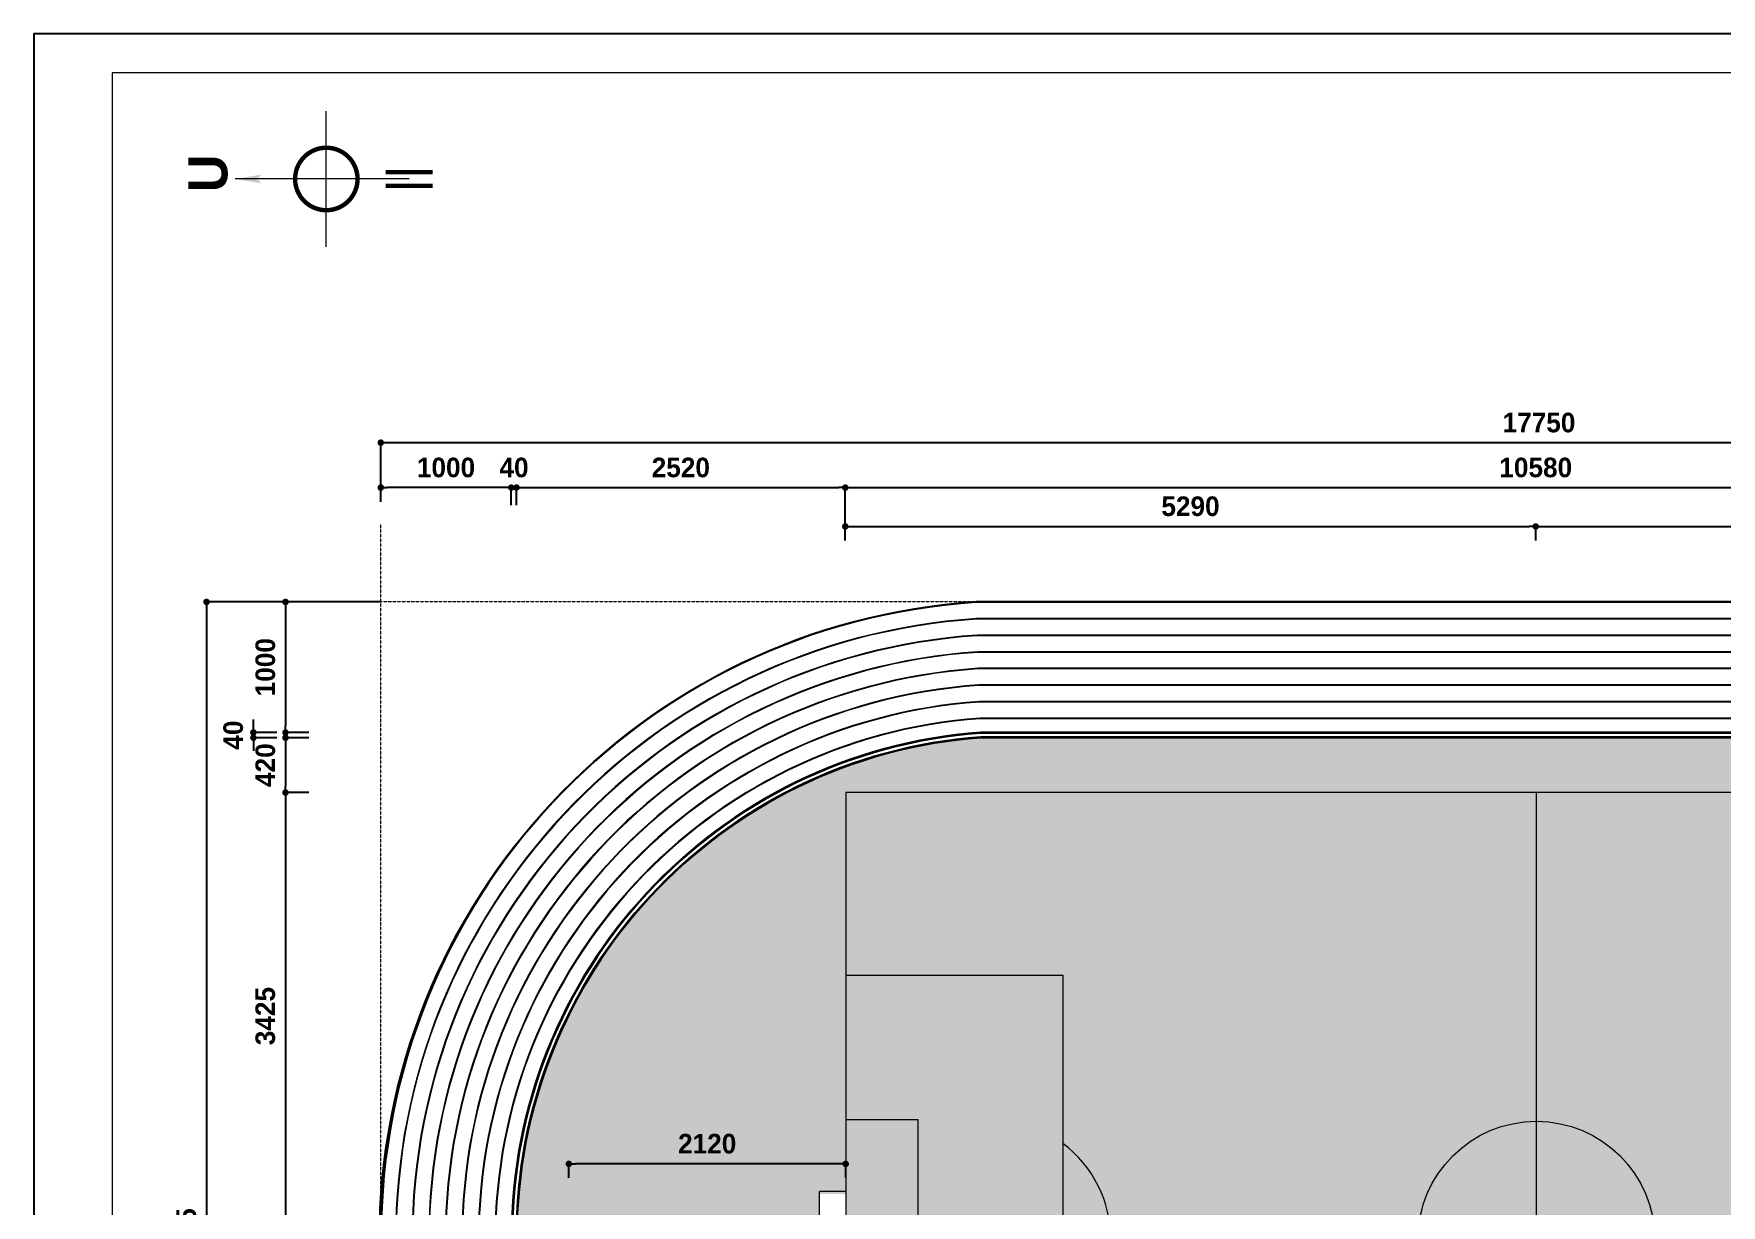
# Model space of a CAD drawing. Header units: centimetres. Extents: x -292707 to 138715, y -53922 to 66277.
# Drawn here: x 88315 to 101244, y 1630 to 10603 of the extents above; entities that cross this region are included whole.
import ezdxf

# ---------------------------------------------------------------- set-up
doc = ezdxf.new("R2010")
doc.units = ezdxf.units.CM
doc.linetypes.add('HIDDEN', pattern=[9.525, 6.35, -3.175])
for name, color, linetype in [('A-ALINE-2', 101, 'Continuous'), ('A-ALINE-7', 119, 'Continuous'), ('A-DIM', 157, 'Continuous'), ('A-TEXT', 254, 'Continuous')]:
    doc.layers.add(name, color=color, linetype=linetype)
for name, color, linetype, lineweight, true_color in [('A-FILL-1', 250, 'Continuous', 0, 0x333333), ('A-FILL-3', 7, 'Continuous', 0, 0x666666), ('A-FILL-4', 9, 'Continuous', 0, 0x808080), ('A-FILL-8', 7, 'Continuous', 0, 0xe6e6e6), ('A-HATCH-97', 7, 'Continuous', 0, 0xf7f7f7), ('A-HATCH-97 @ 0.1', 7, 'Continuous', 0, 0xf7f7f7), ('A-HATCH-97 @ 10', 7, 'Continuous', 0, 0xf7f7f7), ('A-HATCH-97 @ 5', 7, 'Continuous', 0, 0xf7f7f7), ('A-HATCH-97 @ 7', 7, 'Continuous', 0, 0xf7f7f7)]:
    doc.layers.add(name, color=color, linetype=linetype, lineweight=lineweight, true_color=true_color)
doc.styles.add('Scale 1000', font='GOTHICB.TTF', dxfattribs={"height": 150})
doc.styles.add('Scale 50', font='GOTHICB.TTF', dxfattribs={"height": 12.5})
doc.dimstyles.new('Scale 1000', dxfattribs={"dimscale": 0, "dimtxt": 150, "dimasz": 50, "dimexe": 5, "dimexo": 3, "dimgap": 75, "dimtad": 2, "dimdec": 0, "dimtxsty": 'Scale 1000', "dimblk": 'DOT', "dimcen": 2.5, "dimclrd": 256, "dimclre": 256, "dimclrt": 254, "dimadec": 0, "dimazin": 0, "dimtfac": 1, "dimtdec": 0, "dimtmove": 0, "dimatfit": 3, "dimldrblk": 'DOTSMALL', "dimfxl": 1, "dimtfillclr": 256, "dimlwd": -1, "dimlwe": -1, "dimarcsym": 0})

# ---------------------------------------------------------------- blocks, each defined once
blk = doc.blocks.new('jhgkjhkjhkjh')
at = {"layer": 'A-FILL-1', "ltscale": 0.25}
blk.add_lwpolyline([(-1286.61, 931.53), (-933.61, 931.53), (-933.61, 1218.53), (-1286.61, 1218.53)], close=True, dxfattribs=at)
at = {"layer": 'Defpoints'}
blk.add_lwpolyline([(-1296.61, 926.53), (-876.61, 926.53), (-876.61, 1223.53), (-1296.61, 1223.53)], close=True, dxfattribs=at)
blk = doc.blocks.new('_Dot')
at = {"color": 0, "linetype": 'ByBlock', "lineweight": -2}
blk.add_line((-0.5, 0), (-1, 0), dxfattribs=at)
at = {"color": 0, "linetype": 'ByBlock', "const_width": 0.5}
blk.add_lwpolyline([(-0.25, 0, 1), (0.25, 0, 1)], format="xyb", close=True, dxfattribs=at)
blk = doc.blocks.new('*D135')
at = {"layer": 'A-DIM', "ltscale": 0.25, "transparency": 16777216}
for p, q in [((92014, 6993), (92014, 7132)), ((92064, 7127), (94483, 7127)), ((94533, 7019), (94533, 7132))]:
    blk.add_line(p, q, dxfattribs=at)
at = {"layer": 'Defpoints', "color": 0, "ltscale": 0.25, "transparency": 16777216}
for p in [(94533, 7127), (92014, 6990), (94533, 7016)]:
    blk.add_point(p, dxfattribs=at)
at = {"layer": 'A-DIM', "ltscale": 0.25, "transparency": 16777216, "xscale": 50, "yscale": 50, "zscale": 50, "rotation": 180}
blk.add_blockref('_Dot', (92014, 7127), dxfattribs=at)
at = {"layer": 'A-DIM', "ltscale": 0.25, "transparency": 16777216, "xscale": 50, "yscale": 50, "zscale": 50}
blk.add_blockref('_Dot', (94533, 7127), dxfattribs=at)
at = {"layer": 'A-DIM', "color": 254, "ltscale": 0.25, "transparency": 16777216, "insert": (93273, 7280), "char_height": 150, "attachment_point": 5, "style": 'Scale 1000'}
blk.add_mtext('2520', dxfattribs=at)
blk = doc.blocks.new('_DotSmall')
at = {"color": 0, "linetype": 'ByBlock', "const_width": 0.5}
blk.add_lwpolyline([(-0.0625, 0, 1), (0.0625, 0, 1)], format="xyb", close=True, dxfattribs=at)
blk = doc.blocks.new('*D114')
at = {"layer": 'A-DIM', "ltscale": 0.25, "transparency": 16777216}
for p, q in [((94533, 6721), (94533, 6834)), ((94583, 6829), (99773, 6829)), ((99823, 6721), (99823, 6834))]:
    blk.add_line(p, q, dxfattribs=at)
at = {"layer": 'Defpoints', "color": 0, "ltscale": 0.25, "transparency": 16777216}
for p in [(99823, 6829), (94533, 6718), (99823, 6718)]:
    blk.add_point(p, dxfattribs=at)
at = {"layer": 'A-DIM', "ltscale": 0.25, "transparency": 16777216, "xscale": 50, "yscale": 50, "zscale": 50, "rotation": 180}
blk.add_blockref('_Dot', (94533, 6829), dxfattribs=at)
at = {"layer": 'A-DIM', "ltscale": 0.25, "transparency": 16777216, "xscale": 50, "yscale": 50, "zscale": 50}
blk.add_blockref('_Dot', (99823, 6829), dxfattribs=at)
at = {"layer": 'A-DIM', "color": 254, "ltscale": 0.25, "transparency": 16777216, "insert": (97178, 6983), "char_height": 150, "attachment_point": 5, "style": 'Scale 1000'}
blk.add_mtext('5290', dxfattribs=at)
blk = doc.blocks.new('*D115')
at = {"layer": 'A-DIM', "ltscale": 0.25, "transparency": 16777216}
for p, q in [((99823, 6721), (99823, 6834)), ((99873, 6829), (105063, 6829)), ((105113, 6721), (105113, 6834))]:
    blk.add_line(p, q, dxfattribs=at)
at = {"layer": 'Defpoints', "color": 0, "ltscale": 0.25, "transparency": 16777216}
for p in [(105113, 6829), (99823, 6718), (105113, 6718)]:
    blk.add_point(p, dxfattribs=at)
at = {"layer": 'A-DIM', "ltscale": 0.25, "transparency": 16777216, "xscale": 50, "yscale": 50, "zscale": 50, "rotation": 180}
blk.add_blockref('_Dot', (99823, 6829), dxfattribs=at)
at = {"layer": 'A-DIM', "ltscale": 0.25, "transparency": 16777216, "xscale": 50, "yscale": 50, "zscale": 50}
blk.add_blockref('_Dot', (105113, 6829), dxfattribs=at)
at = {"layer": 'A-DIM', "color": 254, "ltscale": 0.25, "transparency": 16777216, "insert": (102468, 6983), "char_height": 150, "attachment_point": 5, "style": 'Scale 1000'}
blk.add_mtext('5290', dxfattribs=at)
blk = doc.blocks.new('*D118')
at = {"layer": 'A-DIM', "ltscale": 0.25, "transparency": 16777216}
for p, q in [((90974, 7019), (90974, 7132)), ((91924, 7127), (91024, 7127)), ((91974, 6993), (91974, 7132))]:
    blk.add_line(p, q, dxfattribs=at)
at = {"layer": 'Defpoints', "color": 0, "ltscale": 0.25, "transparency": 16777216}
for p in [(90974, 7127), (90974, 7016), (91974, 6990)]:
    blk.add_point(p, dxfattribs=at)
at = {"layer": 'A-DIM', "ltscale": 0.25, "transparency": 16777216, "xscale": 50, "yscale": 50, "zscale": 50, "rotation": 180}
blk.add_blockref('_Dot', (90974, 7127), dxfattribs=at)
at = {"layer": 'A-DIM', "ltscale": 0.25, "transparency": 16777216, "xscale": 50, "yscale": 50, "zscale": 50}
blk.add_blockref('_Dot', (91974, 7127), dxfattribs=at)
at = {"layer": 'A-DIM', "color": 254, "ltscale": 0.25, "transparency": 16777216, "insert": (91474, 7280), "char_height": 150, "attachment_point": 5, "style": 'Scale 1000'}
blk.add_mtext('1000', dxfattribs=at)
blk = doc.blocks.new('*D119')
at = {"layer": 'A-DIM', "ltscale": 0.25, "transparency": 16777216}
for p, q in [((94533, 6721), (94533, 7132)), ((94583, 7127), (105063, 7127)), ((105113, 6721), (105113, 7132))]:
    blk.add_line(p, q, dxfattribs=at)
at = {"layer": 'Defpoints', "color": 0, "ltscale": 0.25, "transparency": 16777216}
for p in [(105113, 7127), (94533, 6718), (105113, 6718)]:
    blk.add_point(p, dxfattribs=at)
at = {"layer": 'A-DIM', "ltscale": 0.25, "transparency": 16777216, "xscale": 50, "yscale": 50, "zscale": 50, "rotation": 180}
blk.add_blockref('_Dot', (94533, 7127), dxfattribs=at)
at = {"layer": 'A-DIM', "ltscale": 0.25, "transparency": 16777216, "xscale": 50, "yscale": 50, "zscale": 50}
blk.add_blockref('_Dot', (105113, 7127), dxfattribs=at)
at = {"layer": 'A-DIM', "color": 254, "ltscale": 0.25, "transparency": 16777216, "insert": (99823, 7280), "char_height": 150, "attachment_point": 5, "style": 'Scale 1000'}
blk.add_mtext('10580', dxfattribs=at)
blk = doc.blocks.new('*D136')
at = {"layer": 'A-DIM', "ltscale": 0.25, "transparency": 16777216}
for p, q in [((90474, 6251), (90239, 6251)), ((90244, 6201), (90244, 5301)), ((90424, 5251), (90239, 5251))]:
    blk.add_line(p, q, dxfattribs=at)
at = {"layer": 'Defpoints', "color": 0, "ltscale": 0.25, "transparency": 16777216}
for p in [(90477, 6251), (90244, 5251), (90427, 5251)]:
    blk.add_point(p, dxfattribs=at)
at = {"layer": 'A-DIM', "ltscale": 0.25, "transparency": 16777216, "xscale": 50, "yscale": 50, "zscale": 50}
for p, rotation in [((90244, 6251), 90), ((90244, 5251), 270)]:
    blk.add_blockref('_Dot', p, dxfattribs=dict(at, rotation=rotation))
at = {"layer": 'A-DIM', "color": 254, "ltscale": 0.25, "transparency": 16777216, "insert": (90090, 5751), "char_height": 150, "attachment_point": 5, "rotation": 90, "style": 'Scale 1000'}
blk.add_mtext('1000', dxfattribs=at)
blk = doc.blocks.new('*D137')
at = {"layer": 'A-DIM', "ltscale": 0.25, "transparency": 16777216}
for p, q in [((90424, 4791), (90239, 4791)), ((90244, 4741), (90244, 1416)), ((90518, 1366), (90239, 1366))]:
    blk.add_line(p, q, dxfattribs=at)
at = {"layer": 'Defpoints', "color": 0, "ltscale": 0.25, "transparency": 16777216}
for p in [(90427, 4791), (90244, 1366), (90521, 1366)]:
    blk.add_point(p, dxfattribs=at)
at = {"layer": 'A-DIM', "ltscale": 0.25, "transparency": 16777216, "xscale": 50, "yscale": 50, "zscale": 50}
for p, rotation in [((90244, 4791), 90), ((90244, 1366), 270)]:
    blk.add_blockref('_Dot', p, dxfattribs=dict(at, rotation=rotation))
at = {"layer": 'A-DIM', "color": 254, "ltscale": 0.25, "transparency": 16777216, "insert": (90090, 3079), "char_height": 150, "attachment_point": 5, "rotation": 90, "style": 'Scale 1000'}
blk.add_mtext('3425', dxfattribs=at)
blk = doc.blocks.new('*D121')
at = {"layer": 'A-DIM', "ltscale": 0.25, "transparency": 16777216}
for p, q in [((90424, 5211), (90239, 5211)), ((90244, 5161), (90244, 4841)), ((90424, 4791), (90239, 4791))]:
    blk.add_line(p, q, dxfattribs=at)
at = {"layer": 'Defpoints', "color": 0, "ltscale": 0.25, "transparency": 16777216}
for p in [(90427, 5211), (90244, 4791), (90427, 4791)]:
    blk.add_point(p, dxfattribs=at)
at = {"layer": 'A-DIM', "ltscale": 0.25, "transparency": 16777216, "xscale": 50, "yscale": 50, "zscale": 50}
for p, rotation in [((90244, 5211), 90), ((90244, 4791), 270)]:
    blk.add_blockref('_Dot', p, dxfattribs=dict(at, rotation=rotation))
at = {"layer": 'A-DIM', "color": 254, "ltscale": 0.25, "transparency": 16777216, "insert": (90090, 5001), "char_height": 150, "attachment_point": 5, "rotation": 90, "style": 'Scale 1000'}
blk.add_mtext('420', dxfattribs=at)
blk = doc.blocks.new('*D122')
at = {"layer": 'A-DIM', "ltscale": 0.25, "transparency": 16777216}
for p, q in [((89998, 5301), (89998, 5351)), ((90178, 5251), (89993, 5251)), ((90178, 5211), (89993, 5211)), ((89998, 5251), (89998, 5211)), ((89998, 5161), (89998, 5111))]:
    blk.add_line(p, q, dxfattribs=at)
at = {"layer": 'Defpoints', "color": 0, "ltscale": 0.25, "transparency": 16777216}
for p in [(89998, 5211), (90181, 5251), (90181, 5211)]:
    blk.add_point(p, dxfattribs=at)
at = {"layer": 'A-DIM', "ltscale": 0.25, "transparency": 16777216, "xscale": 50, "yscale": 50, "zscale": 50}
for p, rotation in [((89998, 5251), 270), ((89998, 5211), 90)]:
    blk.add_blockref('_Dot', p, dxfattribs=dict(at, rotation=rotation))
at = {"layer": 'A-DIM', "color": 254, "ltscale": 0.25, "transparency": 16777216, "insert": (89844, 5231), "char_height": 150, "attachment_point": 5, "rotation": 90, "style": 'Scale 1000'}
blk.add_mtext('40', dxfattribs=at)
blk = doc.blocks.new('*D124')
at = {"layer": 'A-DIM', "ltscale": 0.25, "transparency": 16777216}
for p, q in [((90974, 7019), (90974, 7476)), ((91024, 7471), (108673, 7471)), ((108723, 7019), (108723, 7476))]:
    blk.add_line(p, q, dxfattribs=at)
at = {"layer": 'Defpoints', "color": 0, "ltscale": 0.25, "transparency": 16777216}
for p in [(108723, 7471), (90974, 7016), (108723, 7016)]:
    blk.add_point(p, dxfattribs=at)
at = {"layer": 'A-DIM', "ltscale": 0.25, "transparency": 16777216, "xscale": 50, "yscale": 50, "zscale": 50, "rotation": 180}
blk.add_blockref('_Dot', (90974, 7471), dxfattribs=at)
at = {"layer": 'A-DIM', "ltscale": 0.25, "transparency": 16777216, "xscale": 50, "yscale": 50, "zscale": 50}
blk.add_blockref('_Dot', (108723, 7471), dxfattribs=at)
at = {"layer": 'A-DIM', "color": 254, "ltscale": 0.25, "transparency": 16777216, "insert": (99848, 7624), "char_height": 150, "attachment_point": 5, "style": 'Scale 1000'}
blk.add_mtext('17750', dxfattribs=at)
blk = doc.blocks.new('*D140')
at = {"layer": 'A-DIM', "ltscale": 0.25, "transparency": 16777216}
for p, q in [((90971, 6251), (89634, 6251)), ((89639, 6201), (89639, -3434)), ((90971, -3484), (89634, -3484))]:
    blk.add_line(p, q, dxfattribs=at)
at = {"layer": 'Defpoints', "color": 0, "ltscale": 0.25, "transparency": 16777216}
for p in [(90974, 6251), (89639, -3484), (90974, -3484)]:
    blk.add_point(p, dxfattribs=at)
at = {"layer": 'A-DIM', "ltscale": 0.25, "transparency": 16777216, "xscale": 50, "yscale": 50, "zscale": 50}
for p, rotation in [((89639, 6251), 90), ((89639, -3484), 270)]:
    blk.add_blockref('_Dot', p, dxfattribs=dict(at, rotation=rotation))
at = {"layer": 'A-DIM', "color": 254, "ltscale": 0.25, "transparency": 16777216, "insert": (89485, 1384), "char_height": 150, "attachment_point": 5, "rotation": 90, "style": 'Scale 1000'}
blk.add_mtext('9735', dxfattribs=at)
blk = doc.blocks.new('gfdgfd')
at = {"layer": 'A-FILL-8'}
h = blk.add_hatch(color=256, dxfattribs=at)
h.dxf.hatch_style = 1
h.paths.add_polyline_path([(29518, 27), (18938, 27), (18938, -6823), (29518, -6823)])
at = {"layer": 'A-FILL-1'}
for p, q in [((24228, -6823), (24228, 27)), ((18938, -1371), (20600, -1371)), ((20600, -1371), (20600, -5425)), ((18938, -2476), (19492, -2476)), ((19492, -4320), (19492, -2476)), ((18938, -3029), (18736, -3029)), ((18736, -3767), (18736, -3029)), ((18938, -3767), (18736, -3767)), ((18938, -4320), (19492, -4320)), ((18938, -5425), (20600, -5425))]:
    blk.add_line(p, q, dxfattribs=at)
blk.add_lwpolyline([(29518, 27), (18938, 27), (18938, -6823), (29518, -6823)], close=True, dxfattribs=at)
for points in [[(29518, -1371), (27856, -1371), (27856, -5425), (29518, -5425)], [(29518, -4320), (28964, -4320), (28964, -2476), (29518, -2476)], [(29518, -3767), (29719, -3767), (29719, -3029), (29518, -3029)]]:
    blk.add_lwpolyline(points, dxfattribs=at)
blk.add_circle((24228, -3398), 907, dxfattribs=at)
for centre, start, end in [((20046, -3398), 306.9482, 53.0518), ((28410, -3398), 126.9482, 233.0518)]:
    blk.add_arc(centre, 922, start, end, dxfattribs=at)
blk = doc.blocks.new('*D126')
at = {"layer": 'A-DIM', "ltscale": 0.25, "transparency": 16777216}
for p, q in [((92415, 1841), (92415, 1952)), ((94486, 1947), (92465, 1947)), ((94536, 1842), (94536, 1952))]:
    blk.add_line(p, q, dxfattribs=at)
at = {"layer": 'Defpoints', "color": 0, "ltscale": 0.25, "transparency": 16777216}
for p in [(92415, 1947), (92415, 1838), (94536, 1839)]:
    blk.add_point(p, dxfattribs=at)
at = {"layer": 'A-DIM', "ltscale": 0.25, "transparency": 16777216, "xscale": 50, "yscale": 50, "zscale": 50, "rotation": 180}
blk.add_blockref('_Dot', (92415, 1947), dxfattribs=at)
at = {"layer": 'A-DIM', "ltscale": 0.25, "transparency": 16777216, "xscale": 50, "yscale": 50, "zscale": 50}
blk.add_blockref('_Dot', (94536, 1947), dxfattribs=at)
at = {"layer": 'A-DIM', "color": 254, "ltscale": 0.25, "transparency": 16777216, "insert": (93475, 2101), "char_height": 150, "attachment_point": 5, "style": 'Scale 1000'}
blk.add_mtext('2120', dxfattribs=at)
blk = doc.blocks.new('*D128')
at = {"layer": 'A-DIM', "ltscale": 0.25, "transparency": 16777216}
for p, q in [((91924, 7127), (91874, 7127)), ((91974, 6993), (91974, 7132)), ((91974, 7127), (92014, 7127)), ((92014, 6993), (92014, 7132)), ((92064, 7127), (92114, 7127))]:
    blk.add_line(p, q, dxfattribs=at)
at = {"layer": 'Defpoints', "color": 0, "ltscale": 0.25, "transparency": 16777216}
for p in [(92014, 7127), (91974, 6990), (92014, 6990)]:
    blk.add_point(p, dxfattribs=at)
at = {"layer": 'A-DIM', "ltscale": 0.25, "transparency": 16777216, "xscale": 50, "yscale": 50, "zscale": 50}
blk.add_blockref('_Dot', (91974, 7127), dxfattribs=at)
at = {"layer": 'A-DIM', "ltscale": 0.25, "transparency": 16777216, "xscale": 50, "yscale": 50, "zscale": 50, "rotation": 180}
blk.add_blockref('_Dot', (92014, 7127), dxfattribs=at)
at = {"layer": 'A-DIM', "color": 254, "ltscale": 0.25, "transparency": 16777216, "insert": (91995, 7280), "char_height": 150, "attachment_point": 5, "style": 'Scale 1000'}
blk.add_mtext('40', dxfattribs=at)
blk = doc.blocks.new('A$C73dac1cf')
at = {"layer": 'A-FILL-1', "const_width": 2.26}
blk.add_lwpolyline([(34.66, 70.16, 1), (34.66, 38.29, 1)], format="xyb", close=True, dxfattribs=at)
at = {"layer": 'A-FILL-4'}
for p, q in [((34.66, 11.94), (34.66, 100.67)), ((0, 54.22), (69.32, 54.22))]:
    blk.add_line(p, q, dxfattribs=at)
blk.add_solid([(34.66, 100.67), (32.42, 87.23), (36.9, 87.23), (34.66, 89.61)], dxfattribs=at)
at = {"layer": 'A-TEXT', "const_width": 2.26}
for points in [[(31.21, 23.99), (31.21, 0)], [(38.11, 23.99), (38.11, 0)]]:
    blk.add_lwpolyline(points, dxfattribs=at)
at = {"layer": 'A-TEXT', "ltscale": 0.25, "insert": (27.87, 124.72), "char_height": 20, "attachment_point": 1, "style": 'Scale 50'}
blk.add_mtext_dynamic_manual_height_columns('U', width=55.5534, gutter_width=100, heights=[0], dxfattribs=at)
blk = doc.blocks.new('A$Cdff4f4ce')
at = {"ltscale": 0.25, "xscale": 0.8644967967382368, "yscale": 0.8644967967382368, "zscale": 0.8644967967382368, "rotation": 270}
blk.add_blockref('A$C73dac1cf', (0, 72.12), dxfattribs=at)
blk = doc.blocks.new('*U1259')
at = {"layer": 'A-HATCH-97 @ 0.1', "ltscale": 0.25}
h = blk.add_hatch(color=256, dxfattribs=at)
h.dxf.hatch_style = 1
edge = h.paths.add_edge_path()
edge.add_line((104083, 5211), (95565, 5211))
edge.add_arc((95854, 1384), 3838, 94.3076, 265.7992)
edge.add_line((95572, -2444), (104080, -2444))
edge.add_arc((103851, 1383), 3834, 273.4148, 446.5425)
h.paths.add_polyline_path([(105113, 1717), (105314, 1717), (105314, 997), (105118, 997), (105118, -2077), (94533, -2077), (94533, 979), (94331, 979), (94331, 1717), (94533, 1717), (94533, 4773), (105113, 4773)], flags=16)
edge = h.paths.add_edge_path(flags=0)
edge.add_arc((104005, 1348), 922, 126.9482, 233.0518, ccw=False)
edge.add_line((103451, 2085), (103451, 612))
edge = h.paths.add_edge_path(flags=0)
edge.add_arc((99823, 1348), 907, 0, 360)
edge = h.paths.add_edge_path(flags=0)
edge.add_line((96195, 612), (96195, 2085))
edge.add_arc((95641, 1348), 922, -53.0518, 53.0518, ccw=False)
at = {"layer": 'A-HATCH-97 @ 10', "ltscale": 0.25}
h = blk.add_hatch(color=256, dxfattribs=at)
h.dxf.hatch_style = 1
edge = h.paths.add_edge_path()
edge.add_line((104083, 5211), (95565, 5211))
edge.add_arc((95854, 1384), 3838, 94.3076, 265.7992)
edge.add_line((95572, -2444), (104080, -2444))
edge.add_arc((103851, 1383), 3834, 273.4148, 446.5425)
h.paths.add_polyline_path([(105113, 1717), (105314, 1717), (105314, 997), (105118, 997), (105118, -2077), (94533, -2077), (94533, 979), (94331, 979), (94331, 1717), (94533, 1717), (94533, 4773), (105113, 4773)], flags=16)
edge = h.paths.add_edge_path(flags=0)
edge.add_arc((104005, 1348), 922, 126.9482, 233.0518, ccw=False)
edge.add_line((103451, 2085), (103451, 612))
edge = h.paths.add_edge_path(flags=0)
edge.add_arc((99823, 1348), 907, 0, 360)
edge = h.paths.add_edge_path(flags=0)
edge.add_line((96195, 612), (96195, 2085))
edge.add_arc((95641, 1348), 922, -53.0518, 53.0518, ccw=False)
at = {"layer": 'A-HATCH-97 @ 5', "ltscale": 0.25}
h = blk.add_hatch(color=256, dxfattribs=at)
h.dxf.hatch_style = 1
edge = h.paths.add_edge_path()
edge.add_line((104083, 5211), (95565, 5211))
edge.add_arc((95854, 1384), 3838, 94.3076, 265.7992)
edge.add_line((95572, -2444), (104080, -2444))
edge.add_arc((103851, 1383), 3834, 273.4148, 446.5425)
h.paths.add_polyline_path([(105113, 1717), (105314, 1717), (105314, 997), (105118, 997), (105118, -2077), (94533, -2077), (94533, 979), (94331, 979), (94331, 1717), (94533, 1717), (94533, 4773), (105113, 4773)], flags=16)
edge = h.paths.add_edge_path(flags=0)
edge.add_arc((104005, 1348), 922, 126.9482, 233.0518, ccw=False)
edge.add_line((103451, 2085), (103451, 612))
edge = h.paths.add_edge_path(flags=0)
edge.add_arc((99823, 1348), 907, 0, 360)
edge = h.paths.add_edge_path(flags=0)
edge.add_line((96195, 612), (96195, 2085))
edge.add_arc((95641, 1348), 922, -53.0518, 53.0518, ccw=False)
at = {"layer": 'A-HATCH-97 @ 7', "ltscale": 0.25}
h = blk.add_hatch(color=256, dxfattribs=at)
h.dxf.hatch_style = 1
edge = h.paths.add_edge_path()
edge.add_line((104083, 5211), (95565, 5211))
edge.add_arc((95854, 1384), 3838, 94.3076, 265.7992)
edge.add_line((95572, -2444), (104080, -2444))
edge.add_arc((103851, 1383), 3834, 273.4148, 446.5425)
h.paths.add_polyline_path([(105113, 1717), (105314, 1717), (105314, 997), (105118, 997), (105118, -2077), (94533, -2077), (94533, 979), (94331, 979), (94331, 1717), (94533, 1717), (94533, 4773), (105113, 4773)], flags=16)
edge = h.paths.add_edge_path(flags=0)
edge.add_arc((104005, 1348), 922, 126.9482, 233.0518, ccw=False)
edge.add_line((103451, 2085), (103451, 612))
edge = h.paths.add_edge_path(flags=0)
edge.add_arc((99823, 1348), 907, 0, 360)
edge = h.paths.add_edge_path(flags=0)
edge.add_line((96195, 612), (96195, 2085))
edge.add_arc((95641, 1348), 922, -53.0518, 53.0518, ccw=False)

msp = doc.modelspace()

# ---------------------------------------------------------------- hatches: boundary and pattern name
at = {"layer": 'A-TEXT', "ltscale": 0.25}
h = msp.add_hatch(dxfattribs=at)
h.set_pattern_fill('AR-SAND', color=256, scale=5)
h.set_pattern_definition([(37.5, (75594.96, 36276.96), (-8.00016, 244.7066), [0, -193.04, 0, -215.9, 0, -206.375]), (7.5, (75594.96, 36276.96), (224.7616, 358.4126), [0, -104.14, 0, -173.99, 0, -66.675]), (327.5, (75438.75, 36276.96), (395.4962, 0.7186), [0, -63.5, 0, -228.6, 0, -298.45]), (317.5, (75438.75, 36276.96), (381.7782, 111.4647), [0, -31.75, 0, -149.86, 0, -171.45])])
h.paths.add_polyline_path([(104070.4, 5198.2), (95566.2, 5198.2, 0.9295904), (95570.7, -2466.8), (104074.9, -2466.8, 0.9427091)])
h.paths.add_polyline_path([(105314.3, 1716.9), (105314.3, 979.5), (105112.8, 979.5), (105112.8, -2076.8), (94532.8, -2076.8), (94532.8, 979.5), (94331.3, 979.5), (94331.3, 1716.9), (94532.8, 1716.9), (94532.8, 4773.2), (105112.8, 4773.2), (105112.8, 1716.9)], flags=16)
h.paths.add_polyline_path([(103450.7, 611.6, -0.499146), (103450.7, 2084.8)], flags=0)
h.paths.add_polyline_path([(100729.4, 1348.2, -1), (98916.2, 1348.2, -1)], flags=0)
h.paths.add_polyline_path([(96194.9, 611.6), (96194.9, 2084.8, -0.499146)], flags=0)

# ---------------------------------------------------------------- linework, layer by layer
at = {"layer": 'A-ALINE-2', "ltscale": 0.14}
msp.add_lwpolyline([(104108.9, -3484, 0.9489945), (104103.8, 6251), (95535.4, 6251, 0.9372656), (95540.5, -3484)], format="xyb", close=True, dxfattribs=at)
at = {"layer": 'A-ALINE-7', "ltscale": 0.14}
for points in [[(104080.9, -2484, 0.9429613), (104076.4, 5251), (95569.9, 5251, 0.9298981), (95574.5, -2484)], [(104080.8, -2479, 0.9429254), (104076.3, 5246), (95570.1, 5246, 0.9298544), (95574.6, -2479)], [(104079.9, -2449, 0.9427091), (104075.4, 5216), (95571.2, 5216, 0.9295904), (95575.7, -2449)]]:
    msp.add_lwpolyline(points, format="xyb", close=True, dxfattribs=at)
msp.add_lwpolyline([(104079.8, -2444, 0.9426728), (104075.3, 5211), (95571.4, 5211, 0.9295461), (95575.9, -2444), (104079.8, -2444)], format="xyb", dxfattribs=at)
at = {"layer": 'A-FILL-3', "linetype": 'HIDDEN', "ltscale": 0.25}
for p, q in [((90978.1, -4112.6), (90973.6, 6844.6)), ((109171.5, 6251), (90477.4, 6251))]:
    msp.add_line(p, q, dxfattribs=at)
at = {"layer": 'A-FILL-4', "ltscale": 0.14}
for points in [[(104109.3, -3516, 0.9490759), (104104.2, 6251), (95534.9, 6251, 0.9373651), (95540, -3516)], [(104109.2, -3511, 0.9490505), (104104.1, 6246), (95535.1, 6246, 0.9373341), (95540.2, -3511)], [(104105.9, -3389, 0.9484185), (104100.9, 6124), (95539.1, 6124, 0.9365617), (95544.1, -3389)], [(104105.8, -3384, 0.948392), (104100.8, 6119), (95539.2, 6119, 0.9365294), (95544.3, -3384)], [(104102.5, -3262, 0.9477346), (104097.6, 5997), (95543.3, 5997, 0.9357261), (95548.2, -3262)], [(104102.4, -3257, 0.9477071), (104097.4, 5992), (95543.5, 5992, 0.9356925), (95548.4, -3257)], [(104099.1, -3135, 0.9470225), (104094.2, 5870), (95547.6, 5870, 0.9348562), (95552.5, -3135)], [(104098.9, -3130, 0.9469939), (104094, 5865), (95547.7, 5865, 0.9348213), (95552.6, -3130)], [(104095.5, -3008, 0.9462802), (104090.7, 5743), (95551.9, 5743, 0.9339496), (95556.7, -3008)], [(104095.4, -3003, 0.9462504), (104090.6, 5738), (95552.1, 5738, 0.9339132), (95556.9, -3003)], [(104092, -2881, 0.9455055), (104087.2, 5616), (95556.3, 5616, 0.9330036), (95561.1, -2881)], [(104091.8, -2876, 0.9454744), (104087.1, 5611), (95556.5, 5611, 0.9329656), (95561.2, -2876)], [(104088.4, -2754, 0.944696), (104083.7, 5489), (95560.8, 5489, 0.9320153), (95565.5, -2754)], [(104088.2, -2749, 0.9446634), (104083.5, 5484), (95561, 5484, 0.9319755), (95565.6, -2749)], [(104084.7, -2627, 0.9438489), (104080.1, 5362), (95565.3, 5362, 0.9309813), (95569.9, -2627)], [(104084.5, -2622, 0.9438148), (104079.9, 5357), (95565.5, 5357, 0.9309396), (95570.1, -2622)]]:
    msp.add_lwpolyline(points, format="xyb", close=True, dxfattribs=at)

# ---------------------------------------------------------------- block references
at = {"ltscale": 5, "xscale": 17.36659786837308, "yscale": 17.36659786837308, "zscale": 17.36659786837308, "rotation": 180}
msp.add_blockref('A$Cdff4f4ce', (91370.9, 10222.7), dxfattribs=at)
at = {"layer": 'A-HATCH-97'}
msp.add_blockref('*U1259', (0, 0), dxfattribs=at)
at = {"layer": 'A-TEXT', "xscale": 60, "yscale": 60, "zscale": 60}
msp.add_blockref('jhgkjhkjhkjh', (166111.9, -62809), dxfattribs=at)
at = {"layer": 'A-TEXT'}
msp.add_blockref('gfdgfd', (75600, 4764.1), dxfattribs=at)

# ---------------------------------------------------------------- dimensions: what is measured, and where the dimension line sits
at = {"layer": 'A-DIM', "ltscale": 0.25}
for base, p1, p2, override, picture, middle in [((108723.3, 7470.6), (90973.5, 7016), (108723.3, 7016), {"dimscale": 1}, '*D124', (99848.4, 7624.4)), ((90973.5, 7126.6), (91973.6, 6989.6), (90973.5, 7016), {"dimscale": 1, "dimtmove": 1}, '*D118', (91473.6, 7280.4)), ((94533.3, 7126.6), (92013.6, 6989.6), (94533.3, 7016), {"dimscale": 1}, '*D135', (93273.5, 7280.4)), ((105113.3, 7126.6), (94533.3, 6718.4), (105113.3, 6718.4), {"dimscale": 1}, '*D119', (99823.3, 7280.4)), ((99823.3, 6829), (94533.3, 6718.4), (99823.3, 6718.4), {"dimscale": 1, "dimtmove": 1}, '*D114', (97178.3, 6982.8)), ((105113.3, 6829), (99823.3, 6718.4), (105113.3, 6718.4), {"dimscale": 1, "dimtmove": 1}, '*D115', (102468.3, 6982.8)), ((92415.4, 1947.1), (94535.6, 1838.6), (92415.4, 1837.7), {"dimscale": 1}, '*D126', (93475.5, 2100.9))]:
    dim = msp.add_linear_dim(base=base, p1=p1, p2=p2, dimstyle='Scale 1000', override=override, dxfattribs=at)
    dim.commit()
    dim.dimension.update_dxf_attribs({"geometry": picture, "text_midpoint": middle})
dim = msp.add_linear_dim(base=(92013.6, 7126.6), p1=(91973.6, 6989.6), p2=(92013.6, 6989.6), dimstyle='Scale 1000', override={"dimscale": 1, "dimtmove": 1}, dxfattribs=at)
dim.commit()
dim.dimension.update_dxf_attribs({"geometry": '*D128', "text_midpoint": (91994.9, 7126.6), "dimtype": 160})
for base, p1, p2, override, picture, middle in [((89639.2, -3484), (90973.9, 6251), (90973.9, -3484), {"dimscale": 1}, '*D140', (89485.4, 1383.5)), ((90244, 5251), (90477.4, 6251), (90427.3, 5251), {"dimscale": 1}, '*D136', (90090.3, 5751)), ((90244, 1366), (90427.3, 4791), (90520.8, 1366), {"dimscale": 1, "dimtmove": 1}, '*D137', (90090.3, 3078.5))]:
    dim = msp.add_linear_dim(base=base, p1=p1, p2=p2, angle=90, dimstyle='Scale 1000', override=override, dxfattribs=at)
    dim.commit()
    dim.dimension.update_dxf_attribs({"geometry": picture, "text_midpoint": middle})
for base, p1, p2, picture, middle in [((89998.1, 5211), (90181.4, 5251), (90181.4, 5211), '*D122', (89998.1, 5231)), ((90244, 4791), (90427.3, 5211), (90427.3, 4791), '*D121', (90244, 5001))]:
    dim = msp.add_linear_dim(base=base, p1=p1, p2=p2, angle=90, dimstyle='Scale 1000', override={"dimscale": 1, "dimtmove": 1}, dxfattribs=at)
    dim.commit()
    dim.dimension.update_dxf_attribs({"geometry": picture, "text_midpoint": middle, "dimtype": 160})

doc.saveas('drawing.dxf')
